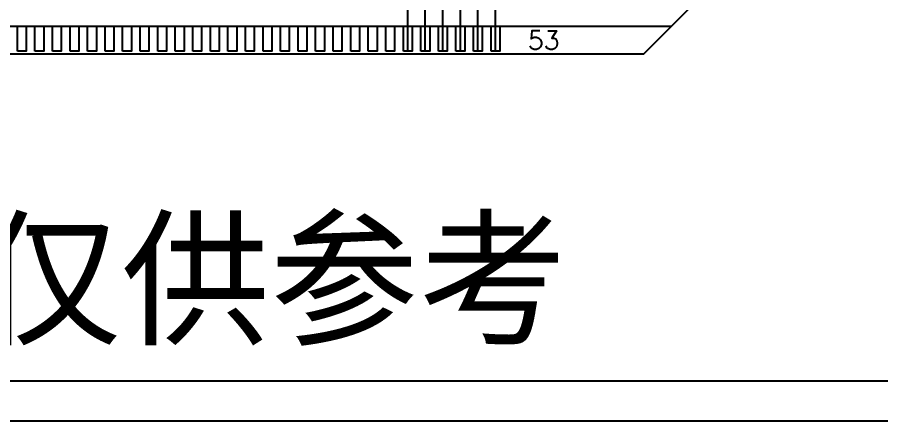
# Model space of a CAD drawing. Header units: millimetres. Extents: x 1653 to 3206, y -200 to 97.
# Drawn here: x 2433 to 2495.5, y -199.6 to -170.4 of the extents above; entities that cross this region are included whole.
import ezdxf
from ezdxf.enums import TextEntityAlignment as Align

# ---------------------------------------------------------------- set-up
doc = ezdxf.new("R2010")
doc.units = ezdxf.units.MM
doc.header["$LTSCALE"] = 3
doc.layers.add('COM', color=1, linetype='Continuous')
doc.styles.add('romans', font='romans.shx')
doc.styles.add('样式 2', font='SIMHEI.TTF')

# ---------------------------------------------------------------- blocks, each defined once
blk = doc.blocks.new('T')
for points in [[(0, 0), (297, 0), (297, 210), (0, 210)], [(4, 4), (293, 4), (293, 206), (4, 206)]]:
    blk.add_lwpolyline(points, close=True)

msp = doc.modelspace()

# ---------------------------------------------------------------- linework, layer by layer
at = {"linetype": 'Continuous'}
msp.add_lwpolyline([(2378.323, -134.045), (2378.323, -158.045), (2393.323, -173.045), (2478.323, -173.045), (2493.323, -158.045), (2493.323, -134.045), (2478.323, -119.045), (2393.323, -119.045)], close=True, dxfattribs=at)
msp.add_lwpolyline([(2391.323, -171.045), (2480.323, -171.045)])
for points in [[(2432.965, -172.845), (2432.965, -171.045), (2433.6, -171.045), (2433.6, -172.845)], [(2434.235, -172.845), (2434.235, -171.045), (2434.87, -171.045), (2434.87, -172.845)], [(2435.505, -172.845), (2435.505, -171.045), (2436.14, -171.045), (2436.14, -172.845)], [(2436.775, -172.845), (2436.775, -171.045), (2437.41, -171.045), (2437.41, -172.845)], [(2438.045, -172.845), (2438.045, -171.045), (2438.68, -171.045), (2438.68, -172.845)], [(2439.315, -172.845), (2439.315, -171.045), (2439.95, -171.045), (2439.95, -172.845)], [(2440.585, -172.845), (2440.585, -171.045), (2441.22, -171.045), (2441.22, -172.845)], [(2441.855, -172.845), (2441.855, -171.045), (2442.49, -171.045), (2442.49, -172.845)], [(2443.125, -172.845), (2443.125, -171.045), (2443.76, -171.045), (2443.76, -172.845)], [(2444.395, -172.845), (2444.395, -171.045), (2445.03, -171.045), (2445.03, -172.845)], [(2445.665, -172.845), (2445.665, -171.045), (2446.3, -171.045), (2446.3, -172.845)], [(2446.935, -172.845), (2446.935, -171.045), (2447.57, -171.045), (2447.57, -172.845)], [(2448.205, -172.845), (2448.205, -171.045), (2448.84, -171.045), (2448.84, -172.845)], [(2449.475, -172.845), (2449.475, -171.045), (2450.11, -171.045), (2450.11, -172.845)], [(2450.745, -172.845), (2450.745, -171.045), (2451.38, -171.045), (2451.38, -172.845)], [(2452.015, -172.845), (2452.015, -171.045), (2452.65, -171.045), (2452.65, -172.845)], [(2453.285, -172.845), (2453.285, -171.045), (2453.92, -171.045), (2453.92, -172.845)], [(2454.555, -172.845), (2454.555, -171.045), (2455.19, -171.045), (2455.19, -172.845)], [(2455.825, -172.845), (2455.825, -171.045), (2456.46, -171.045), (2456.46, -172.845)], [(2457.095, -172.845), (2457.095, -171.045), (2457.73, -171.045), (2457.73, -172.845)], [(2458.365, -172.845), (2458.365, -171.045), (2459, -171.045), (2459, -172.845)], [(2459.635, -172.845), (2459.635, -171.045), (2460.27, -171.045), (2460.27, -172.845)], [(2460.905, -172.845), (2460.905, -171.045), (2461.54, -171.045), (2461.54, -172.845)], [(2462.175, -172.845), (2462.175, -171.045), (2462.81, -171.045), (2462.81, -172.845)], [(2463.445, -172.845), (2463.445, -171.045), (2464.08, -171.045), (2464.08, -172.845)], [(2464.715, -172.845), (2464.715, -171.045), (2465.35, -171.045), (2465.35, -172.845)], [(2465.985, -172.845), (2465.985, -171.045), (2466.62, -171.045), (2466.62, -172.845)], [(2467.255, -172.845), (2467.255, -171.045), (2467.89, -171.045), (2467.89, -172.845)]]:
    msp.add_lwpolyline(points, close=True)
at = {"layer": 'COM', "color": 225, "ltscale": 5.567185}
msp.add_line((2461.223, -172.845), (2461.223, -169.372), dxfattribs=at)
at = {"layer": 'COM', "color": 40, "ltscale": 5.567185}
msp.add_line((2462.493, -172.845), (2462.493, -169.375), dxfattribs=at)
at = {"layer": 'COM', "color": 6, "ltscale": 5.567185}
msp.add_line((2463.763, -172.845), (2463.763, -169.379), dxfattribs=at)
at = {"layer": 'COM', "color": 5, "ltscale": 5.567185}
msp.add_line((2465.033, -172.845), (2465.033, -169.383), dxfattribs=at)
at = {"layer": 'COM', "color": 2, "ltscale": 5.567185}
msp.add_line((2466.303, -172.845), (2466.303, -169.386), dxfattribs=at)
at = {"layer": 'COM', "ltscale": 5.567185}
msp.add_line((2467.573, -172.845), (2467.573, -169.39), dxfattribs=at)

# ---------------------------------------------------------------- block references
at = {"xscale": 0.7200000000000001, "yscale": 0.7200000000000001, "zscale": 0.7200000000000001}
msp.add_blockref('T', (2369.936, -199.603), dxfattribs=at)

# ---------------------------------------------------------------- texts
at = {"style": 'romans'}
msp.add_text('53', height=1.3464, dxfattribs=at).set_placement((2471.068, -172.057), align=Align.MIDDLE)
at = {"ltscale": 5, "style": '样式 2'}
msp.add_text('此页图案仅供参考', height=7.8886, dxfattribs=at).set_placement((2386.686, -193.296))

doc.saveas('drawing.dxf')
